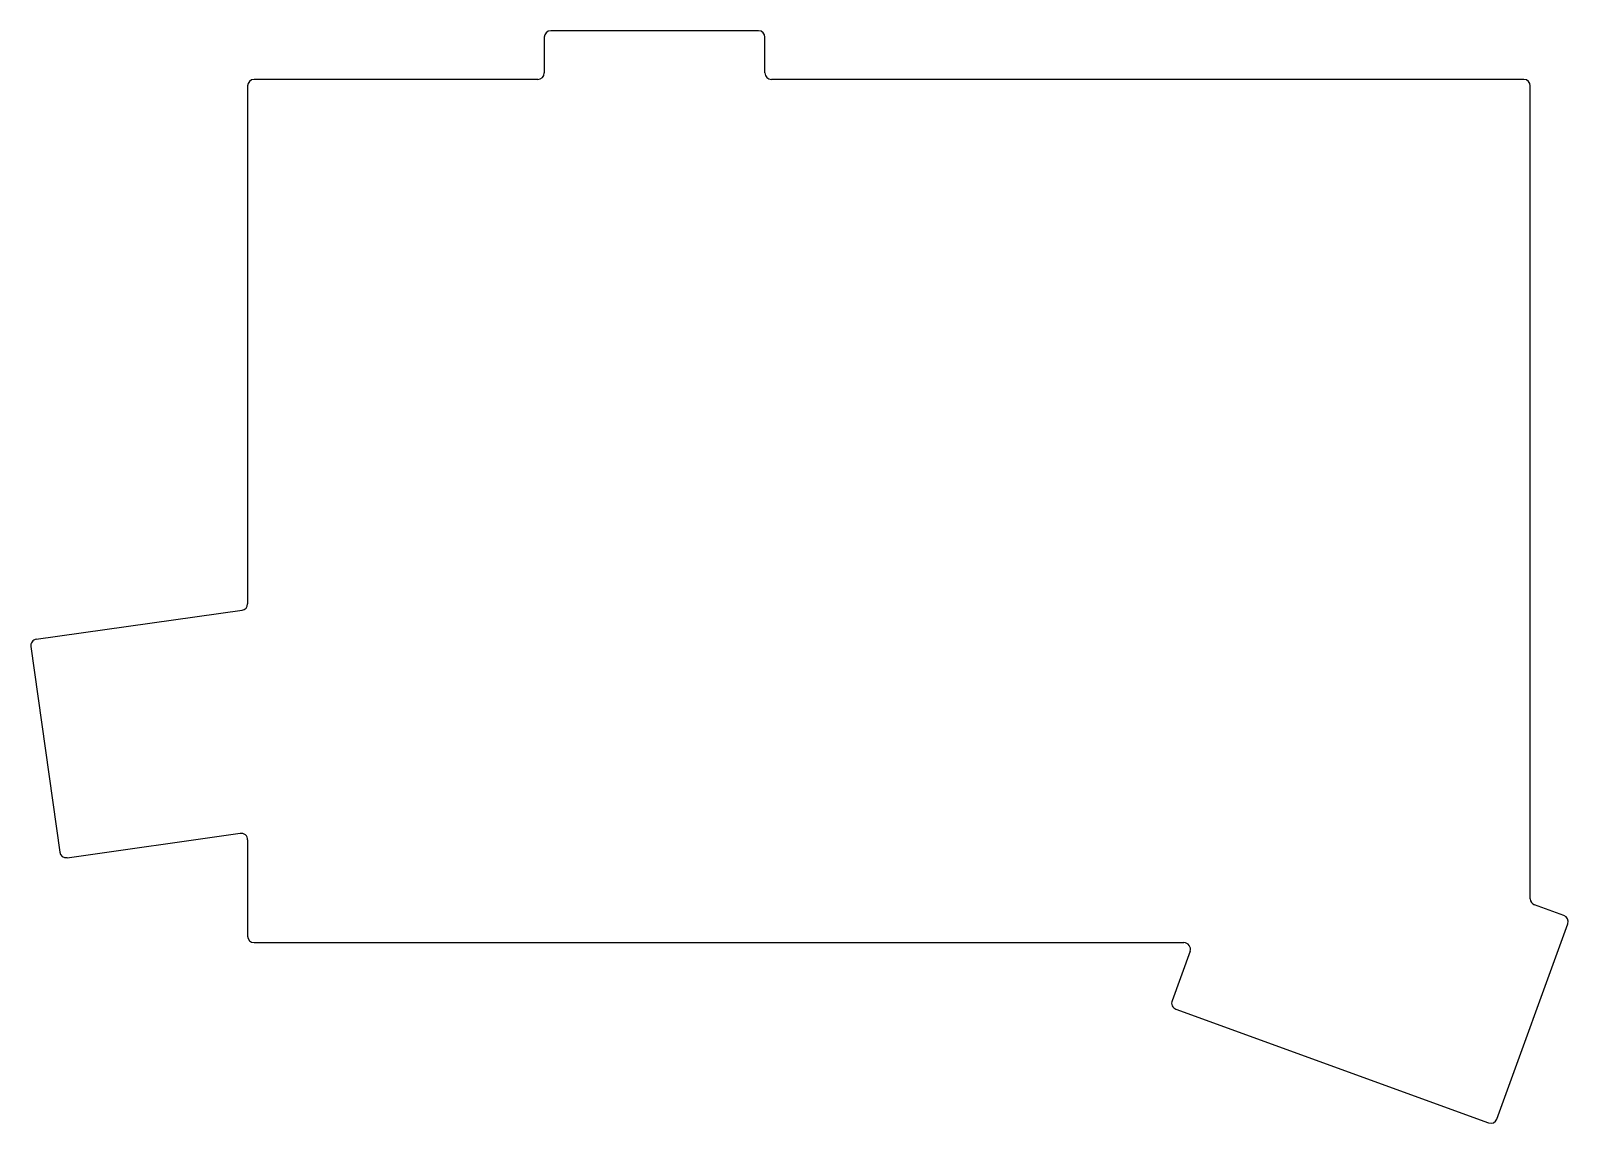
# Model space of a CAD drawing. Header units: millimetres. Extents: x 101 to 219, y -96 to -12.
import ezdxf

# ---------------------------------------------------------------- set-up
doc = ezdxf.new("R2010")
doc.units = ezdxf.units.MM

msp = doc.modelspace()

# ---------------------------------------------------------------- linework, layer by layer
for p, q in [((140.32, -12.62), (140.32, -15.37)), ((156.82, -12.12), (140.82, -12.12)), ((157.32, -15.37), (157.32, -12.62)), ((117.47, -16.37), (117.47, -56.27)), ((139.82, -15.87), (117.97, -15.87)), ((215.77, -15.87), (157.82, -15.87)), ((216.27, -78.99), (216.27, -16.37)), ((101.19, -58.99), (117.04, -56.76)), ((100.77, -59.56), (103, -75.4)), ((103.56, -75.83), (116.9, -73.95)), ((117.47, -74.45), (117.47, -81.87)), ((218.86, -80.28), (216.6, -79.46)), ((213.69, -95.96), (219.16, -80.92)), ((117.97, -82.37), (189.59, -82.37)), ((190.06, -83.04), (188.67, -86.85)), ((188.97, -87.49), (213.05, -96.26))]:
    msp.add_line(p, q)
for centre, start, end in [((140.82, -12.62), 90, 180), ((156.82, -12.62), 0, 90), ((139.82, -15.37), 270, 0), ((157.82, -15.37), 180, 270), ((117.97, -16.37), 90, 180), ((215.77, -16.37), 0, 90), ((116.97, -56.27), 278, 0), ((101.26, -59.49), 98, 188), ((116.97, -74.45), 0, 98), ((103.49, -75.33), 188, 278), ((216.77, -78.99), 180, 250), ((218.69, -80.75), 340, 70), ((117.97, -81.87), 180, 270), ((189.59, -82.87), 340, 90), ((189.14, -87.02), 160, 250), ((213.22, -95.79), 250, 340)]:
    msp.add_arc(centre, 0.5, start, end)

doc.saveas('drawing.dxf')
